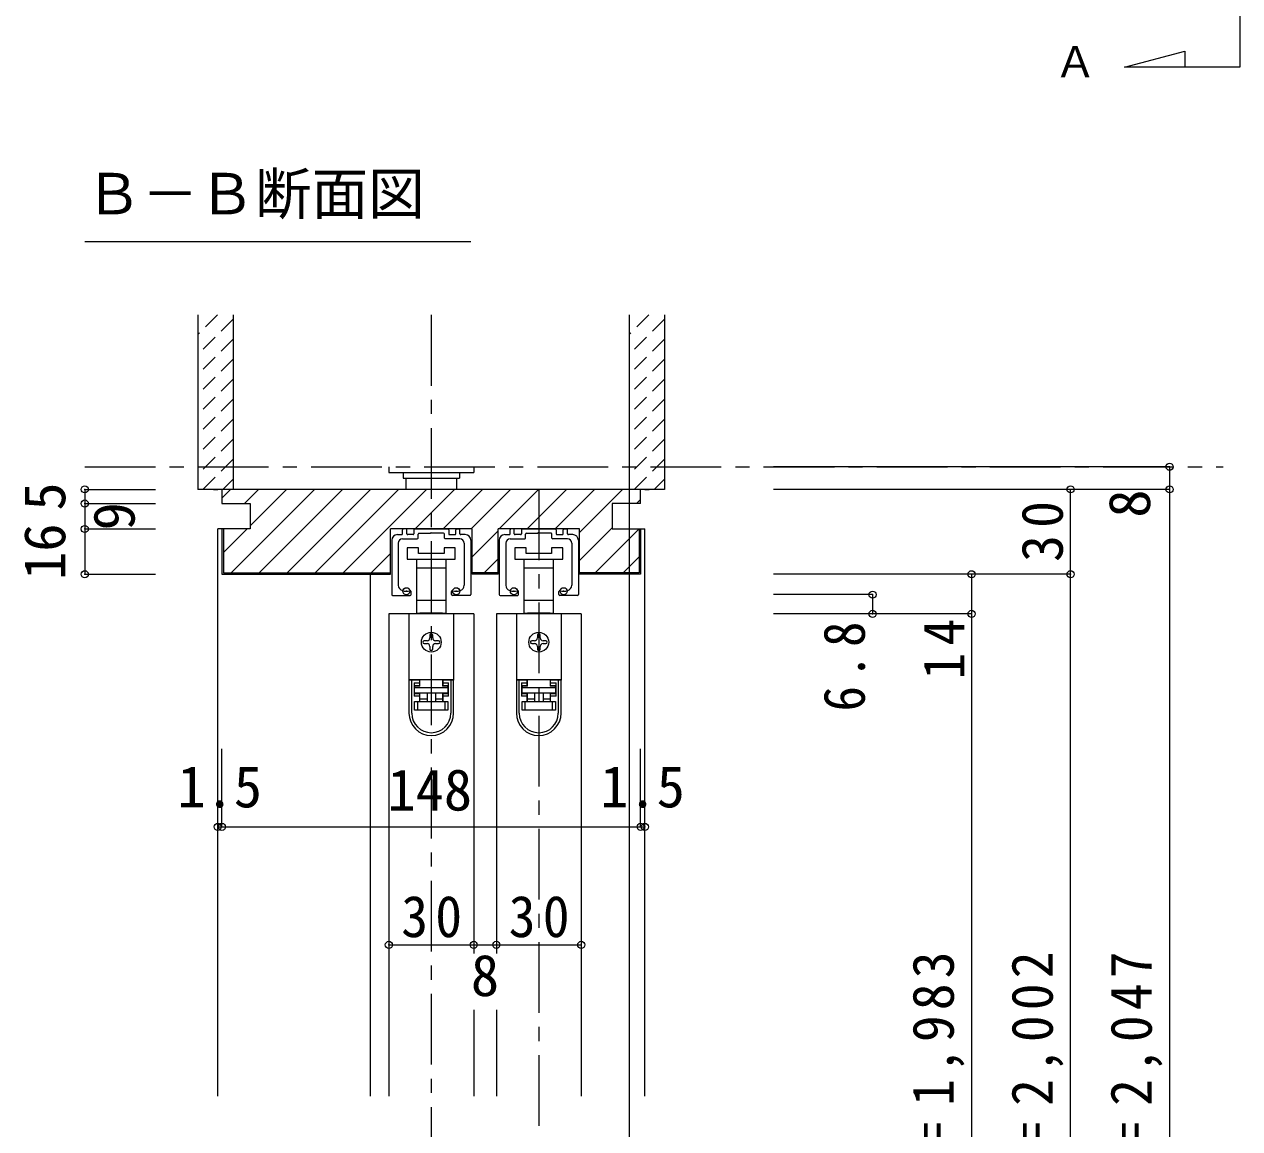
# Model space of a CAD drawing. Units: millimetres, scale not verified. Extents: x -957 to 993, y -689 to 708.
# Drawn here: x -177.2 to 252.4, y -227.5 to 162.8 of the extents above; entities that cross this region are included whole.
import ezdxf
from ezdxf.enums import TextEntityAlignment as Align

# ---------------------------------------------------------------- set-up
doc = ezdxf.new("R2010")
doc.units = ezdxf.units.MM
doc.header["$LTSCALE"] = 5
doc.header["$PDMODE"] = 32
doc.header["$PDSIZE"] = 2.5
doc.linetypes.add('CHAIN1', pattern=[8, 5, -1, 1, -1])
doc.linetypes.add('DASHED1', pattern=[1.8, 1.2, -0.6])
doc.layers.add('0-B_寸法', color=7, linetype='Continuous', lineweight=9)
doc.styles.add('ＭＳ ゴシック', font='')
doc.styles.get('ＭＳ ゴシック').set_extended_font_data('MS Gothic')

# ---------------------------------------------------------------- blocks, each defined once
blk = doc.blocks.new('01')
at = {"layer": '0-B_寸法'}
for p, q in [((-12, 5.72), (-10.45, 5.72)), ((-10.15, 6.02), (-10.15, 7.42)), ((-8.95, 7.72), (-9.85, 7.72)), ((-8.65, 6.02), (-8.65, 7.42)), ((-6.45, 5.72), (-8.35, 5.72)), ((-6.15, 7.42), (-6.15, 6.02)), ((-5.85, 7.72), (5.85, 7.72)), ((-4.65, 4.52), (-4.65, 5.92)), ((-4.35, 6.22), (-0.3, 6.22)), ((0, 6.52), (-0.3, 6.22)), ((0, 6.52), (0.3, 6.22)), ((4.35, 6.22), (0.3, 6.22)), ((4.65, 4.52), (4.65, 5.92)), ((6.15, 7.42), (6.15, 6.02)), ((6.45, 5.72), (8.35, 5.72)), ((8.65, 6.02), (8.65, 7.42)), ((8.95, 7.72), (9.85, 7.72)), ((10.15, 6.02), (10.15, 7.42)), ((12, 5.72), (10.45, 5.72)), ((-14, 3.72), (-14, -15.48)), ((-11.65, 2.72), (-11.65, -12.157)), ((-10.15, 4.22), (-4.95, 4.22)), ((10.15, 4.22), (4.95, 4.22)), ((11.65, 2.72), (11.65, -12.157)), ((14, 3.72), (14, -15.48)), ((-13.7, -15.78), (-7.45, -15.78)), ((-7.15, -15.48), (-7.15, -14.405)), ((7.15, -15.48), (7.15, -14.405)), ((13.7, -15.78), (7.45, -15.78))]:
    blk.add_line(p, q, dxfattribs=at)
for centre, radius, start, end in [((-12, 3.72), 2, 90, 180), ((-10.45, 6.02), 0.3, 270, 0), ((-9.85, 7.42), 0.3, 90, 180), ((-8.95, 7.42), 0.3, 0, 90), ((-8.35, 6.02), 0.3, 180, 270), ((-6.45, 6.02), 0.3, 270, 0), ((-5.85, 7.42), 0.3, 90, 180), ((-4.95, 4.52), 0.3, 270, 0), ((-4.35, 5.92), 0.3, 90, 180), ((4.35, 5.92), 0.3, 0, 90), ((4.95, 4.52), 0.3, 180, 270), ((5.85, 7.42), 0.3, 0, 90), ((6.45, 6.02), 0.3, 180, 270), ((8.35, 6.02), 0.3, 270, 0), ((8.95, 7.42), 0.3, 90, 180), ((9.85, 7.42), 0.3, 0, 90), ((10.45, 6.02), 0.3, 180, 270), ((12, 3.72), 2, 0, 90), ((-10.15, 2.72), 1.5, 90, 180), ((10.15, 2.72), 1.5, 0, 90), ((-9.65, -12.157), 2, 180, 253.54075), ((9.65, -12.157), 2, 286.45925, 0), ((-13.7, -15.48), 0.3, 180, 270), ((-8.8, -9.28), 5, 253.54075, 284.75682), ((-7.45, -14.405), 0.3, 0, 104.75682), ((-7.45, -15.48), 0.3, 270, 0), ((7.45, -14.405), 0.3, 75.24318, 180), ((7.45, -15.48), 0.3, 180, 270), ((8.8, -9.28), 5, 255.24318, 286.45925), ((13.7, -15.48), 0.3, 270, 0)]:
    blk.add_arc(centre, radius, start, end, dxfattribs=at)
for p in [(-8.8, -14.28), (8.8, -14.28)]:
    blk.add_point(p, dxfattribs=at)

msp = doc.modelspace()

# ---------------------------------------------------------------- linework, layer by layer
at = {"layer": '0-B_寸法'}
for p, q in [((211.685, 147.666), (233.021, 153.383)), ((233.021, 153.383), (233.021, 147.666)), ((-19.443, 85.923), (-155.871, 85.923)), ((-115.871, 60.088), (-115.871, -1.564)), ((-103.371, 60.088), (-103.371, -1.564)), ((36.629, 60.088), (36.629, -451.564)), ((36.629, 60.088), (36.629, -1.564)), ((49.129, 60.088), (49.129, -1.564)), ((-48.371, 6.436), (-48.371, 4.436)), ((-48.371, 4.436), (-18.371, 4.436)), ((-23.371, 4.436), (-23.371, 2.436)), ((-18.371, 6.436), (-18.371, 4.436)), ((227.629, 6.436), (87.629, 6.436)), ((227.629, 6.436), (227.629, -1.564)), ((-42.371, 2.436), (-42.371, -1.564)), ((-24.371, -1.564), (-24.371, 2.436)), ((-103.371, -1.564), (-115.871, -1.564)), ((-110.371, -1.564), (-108.871, -1.564)), ((-107.371, -4.625), (-104.31, -1.564)), ((40.629, -1.564), (-107.371, -1.564)), ((-107.371, -1.564), (-107.371, -6.564)), ((-104.111, -31.064), (-74.611, -1.564)), ((-85.871, -1.564), (-101.871, -1.564)), ((-99.41, -6.564), (-94.41, -1.564)), ((-97.371, -14.424), (-84.511, -1.564)), ((-94.212, -31.064), (-64.712, -1.564)), ((-84.312, -31.064), (-54.812, -1.564)), ((-74.413, -31.064), (-44.913, -1.564)), ((-64.513, -31.064), (-35.013, -1.564)), ((-39.114, -15.564), (-25.114, -1.564)), ((-29.214, -15.564), (-15.214, -1.564)), ((-19.315, -15.564), (-5.315, -1.564)), ((-9.415, -15.564), (4.585, -1.564)), ((0.484, -15.564), (14.484, -1.564)), ((10.384, -15.564), (24.384, -1.564)), ((19.029, -16.818), (34.283, -1.564)), ((35.129, -1.564), (19.129, -1.564)), ((49.129, -1.564), (36.629, -1.564)), ((40.629, -6.564), (40.629, -1.564)), ((42.129, -1.564), (43.629, -1.564)), ((227.629, -1.564), (87.629, -1.564)), ((192.629, -436.564), (192.629, -1.564)), ((227.629, -1.564), (227.629, -451.564)), ((-107.371, -6.564), (-97.371, -6.564)), ((-97.371, -6.564), (-97.371, -15.564)), ((30.629, -6.564), (30.629, -15.564)), ((40.629, -6.564), (30.629, -6.564)), ((39.183, -6.564), (40.629, -5.117)), ((-97.371, -15.564), (-108.871, -15.564)), ((-108.871, -216.064), (-108.871, -15.564)), ((-107.371, -15.564), (-107.371, -31.564)), ((-106.871, -23.924), (-98.511, -15.564)), ((-106.871, -15.564), (-106.871, -31.064)), ((-47.771, -31.564), (-47.771, -15.564)), ((-18.971, -15.564), (-47.771, -15.564)), ((-18.971, -31.564), (-18.971, -15.564)), ((-18.971, -25.432), (-9.771, -16.232)), ((-9.771, -31.564), (-9.771, -15.564)), ((19.029, -15.564), (-9.771, -15.564)), ((19.029, -26.718), (30.629, -15.117)), ((19.029, -31.564), (19.029, -15.564)), ((24.582, -31.064), (40.082, -15.564)), ((30.629, -15.564), (42.129, -15.564)), ((40.129, -15.564), (40.129, -31.064)), ((40.629, -15.564), (40.629, -31.564)), ((42.129, -216.064), (42.129, -15.564)), ((-54.614, -31.064), (-47.771, -24.221)), ((-41.871, -22.264), (-41.871, -26.264)), ((-37.871, -22.264), (-41.871, -22.264)), ((-37.871, -24.264), (-37.871, -22.264)), ((-28.871, -24.264), (-37.871, -24.264)), ((-28.871, -22.264), (-28.871, -24.264)), ((-24.871, -22.264), (-28.871, -22.264)), ((-24.871, -26.264), (-24.871, -22.264)), ((-3.871, -22.264), (-3.871, -26.264)), ((0.129, -22.264), (-3.871, -22.264)), ((0.129, -24.264), (0.129, -22.264)), ((9.129, -24.264), (0.129, -24.264)), ((9.129, -22.264), (9.129, -24.264)), ((13.129, -22.264), (9.129, -22.264)), ((13.129, -26.264), (13.129, -22.264)), ((34.482, -31.064), (40.129, -25.416)), ((-41.871, -26.264), (-33.371, -26.264)), ((-38.621, -26.264), (-38.621, -29.264)), ((-38.621, -29.264), (-38.621, -40.864)), ((-38.621, -29.264), (-33.371, -29.264)), ((-33.371, -26.264), (-24.871, -26.264)), ((-33.371, -29.264), (-28.121, -29.264)), ((-28.121, -29.264), (-28.121, -26.264)), ((-28.121, -40.864), (-28.121, -29.264)), ((-14.702, -31.064), (-9.771, -26.132)), ((-3.871, -26.264), (4.629, -26.264)), ((-0.621, -26.264), (-0.621, -29.264)), ((-0.621, -29.264), (-0.621, -40.864)), ((-0.621, -29.264), (4.629, -29.264)), ((4.629, -26.264), (13.129, -26.264)), ((4.629, -29.264), (9.879, -29.264)), ((9.879, -29.264), (9.879, -26.264)), ((9.879, -40.864), (9.879, -29.264)), ((-107.371, -31.564), (-47.771, -31.564)), ((-106.871, -31.064), (-47.771, -31.064)), ((-54.871, -216.064), (-54.871, -31.564)), ((-9.771, -31.064), (-18.971, -31.064)), ((-9.771, -31.564), (-18.971, -31.564)), ((40.129, -31.064), (19.029, -31.064)), ((40.629, -31.564), (19.029, -31.564)), ((192.629, -31.564), (87.629, -31.564)), ((-38.621, -40.864), (-38.621, -45.264)), ((-33.371, -40.864), (-38.621, -40.864)), ((-28.121, -40.864), (-33.371, -40.864)), ((-28.121, -45.264), (-28.121, -40.864)), ((-0.621, -40.864), (-0.621, -45.264)), ((4.629, -40.864), (-0.621, -40.864)), ((9.879, -40.864), (4.629, -40.864)), ((9.879, -45.264), (9.879, -40.864)), ((122.629, -38.764), (87.629, -38.764)), ((122.629, -38.764), (122.629, -45.564)), ((-48.371, -45.564), (-48.371, -216.064)), ((-18.371, -45.564), (-48.371, -45.564)), ((-41.271, -45.564), (-41.271, -68.864)), ((-25.471, -45.564), (-41.271, -45.564)), ((-38.621, -45.264), (-37.371, -45.264)), ((-29.371, -45.564), (-29.371, -45.264)), ((-29.371, -45.264), (-28.121, -45.264)), ((-25.471, -45.564), (-25.471, -68.864)), ((-18.371, -45.564), (-18.371, -165.564)), ((-10.371, -45.564), (-10.371, -165.564)), ((19.629, -45.564), (-10.371, -45.564)), ((-3.271, -45.564), (-3.271, -68.864)), ((12.529, -45.564), (-3.271, -45.564)), ((-0.621, -45.264), (0.629, -45.264)), ((8.629, -45.564), (8.629, -45.264)), ((8.629, -45.264), (9.879, -45.264)), ((12.529, -45.564), (12.529, -68.864)), ((19.629, -45.564), (19.629, -216.064)), ((157.629, -45.564), (87.629, -45.564)), ((-34.871, -55.064), (-35.871, -55.064)), ((-33.871, -53.064), (-33.871, -54.064)), ((-32.871, -54.064), (-32.871, -53.064)), ((-30.871, -55.064), (-31.871, -55.064)), ((3.129, -55.064), (2.129, -55.064)), ((4.129, -53.064), (4.129, -54.064)), ((5.129, -54.064), (5.129, -53.064)), ((7.129, -55.064), (6.129, -55.064)), ((-35.871, -56.064), (-34.871, -56.064)), ((-33.871, -57.064), (-33.871, -58.064)), ((-32.871, -58.064), (-32.871, -57.064)), ((-31.871, -56.064), (-30.871, -56.064)), ((2.129, -56.064), (3.129, -56.064)), ((4.129, -57.064), (4.129, -58.064)), ((5.129, -58.064), (5.129, -57.064)), ((6.129, -56.064), (7.129, -56.064)), ((-41.271, -68.864), (-41.271, -68.964)), ((-25.471, -68.864), (-41.271, -68.864)), ((-41.271, -68.964), (-41.271, -80.664)), ((-40.271, -68.964), (-41.271, -68.964)), ((-40.271, -80.664), (-40.271, -68.964)), ((-37.571, -68.964), (-40.271, -68.964)), ((-39.471, -69.964), (-37.571, -69.964)), ((-39.471, -69.964), (-39.471, -74.664)), ((-37.571, -70.964), (-39.471, -70.964)), ((-37.371, -71.064), (-39.271, -71.064)), ((-39.271, -71.064), (-39.271, -71.564)), ((-38.271, -68.964), (-38.271, -68.864)), ((-37.571, -68.964), (-37.571, -69.964)), ((-37.571, -69.964), (-37.571, -70.964)), ((-37.371, -71.064), (-37.371, -68.864)), ((-29.371, -68.864), (-29.371, -71.064)), ((-27.471, -71.064), (-29.371, -71.064)), ((-29.171, -69.964), (-29.171, -68.964)), ((-26.471, -68.964), (-29.171, -68.964)), ((-29.171, -69.964), (-27.271, -69.964)), ((-28.471, -68.864), (-28.471, -68.964)), ((-27.471, -71.564), (-27.471, -71.064)), ((-27.271, -74.664), (-27.271, -69.964)), ((-25.471, -68.864), (-25.471, -68.964)), ((-25.471, -80.664), (-25.471, -68.964)), ((-3.271, -68.864), (-3.271, -68.964)), ((12.529, -68.864), (-3.271, -68.864)), ((-3.271, -68.964), (-3.271, -80.664)), ((-2.271, -68.964), (-3.271, -68.964)), ((-2.271, -80.664), (-2.271, -68.964)), ((0.429, -68.964), (-2.271, -68.964)), ((-1.471, -69.964), (0.429, -69.964)), ((-1.471, -69.964), (-1.471, -74.664)), ((0.429, -70.964), (-1.471, -70.964)), ((0.629, -71.064), (-1.271, -71.064)), ((-1.271, -71.064), (-1.271, -71.564)), ((-0.271, -68.964), (-0.271, -68.864)), ((0.429, -68.964), (0.429, -69.964)), ((0.429, -69.964), (0.429, -70.964)), ((0.629, -71.064), (0.629, -68.864)), ((8.629, -68.864), (8.629, -71.064)), ((10.529, -71.064), (8.629, -71.064)), ((8.829, -69.964), (8.829, -68.964)), ((11.529, -68.964), (8.829, -68.964)), ((8.829, -69.964), (10.729, -69.964)), ((9.529, -68.864), (9.529, -68.964)), ((10.529, -71.564), (10.529, -71.064)), ((10.729, -74.664), (10.729, -69.964)), ((12.529, -68.864), (12.529, -68.964)), ((12.529, -80.664), (12.529, -68.964)), ((-37.571, -74.664), (-39.471, -74.664)), ((-39.271, -79.564), (-39.271, -76.564)), ((-39.271, -76.564), (-38.271, -76.564)), ((-38.271, -76.564), (-38.271, -79.564)), ((-38.271, -76.564), (-28.471, -76.564)), ((-37.571, -74.664), (-37.571, -76.564)), ((-37.371, -75.564), (-37.371, -73.564)), ((-37.371, -75.564), (-34.871, -75.564)), ((-37.371, -76.564), (-37.371, -75.564)), ((-34.871, -73.564), (-34.871, -76.564)), ((-31.871, -73.564), (-31.871, -76.564)), ((-29.371, -73.564), (-29.371, -75.564)), ((-29.171, -73.664), (-27.271, -73.664)), ((-29.171, -74.664), (-29.171, -73.664)), ((-29.171, -76.564), (-29.171, -74.664)), ((-27.271, -74.664), (-29.171, -74.664)), ((-28.471, -79.564), (-28.471, -76.564)), ((-28.471, -76.564), (-27.471, -76.564)), ((-27.471, -76.564), (-27.471, -79.564)), ((0.429, -74.664), (-1.471, -74.664)), ((-1.271, -79.564), (-1.271, -76.564)), ((-1.271, -76.564), (-0.271, -76.564)), ((-0.271, -76.564), (-0.271, -79.564)), ((-0.271, -76.564), (9.529, -76.564)), ((0.429, -74.664), (0.429, -76.564)), ((0.629, -75.564), (0.629, -73.564)), ((0.629, -75.564), (3.129, -75.564)), ((0.629, -76.564), (0.629, -75.564)), ((3.129, -73.564), (3.129, -76.564)), ((6.129, -73.564), (6.129, -76.564)), ((8.629, -73.564), (8.629, -75.564)), ((8.829, -73.664), (10.729, -73.664)), ((8.829, -74.664), (8.829, -73.664)), ((8.829, -76.564), (8.829, -74.664)), ((10.729, -74.664), (8.829, -74.664)), ((9.529, -79.564), (9.529, -76.564)), ((9.529, -76.564), (10.529, -76.564)), ((10.529, -76.564), (10.529, -79.564)), ((-38.271, -79.564), (-39.271, -79.564)), ((-28.471, -79.564), (-38.271, -79.564)), ((-27.471, -79.564), (-28.471, -79.564)), ((-0.271, -79.564), (-1.271, -79.564)), ((9.529, -79.564), (-0.271, -79.564)), ((10.529, -79.564), (9.529, -79.564)), ((-107.371, -120.868), (-107.371, -93.309)), ((-107.371, -120.868), (-107.371, -93.309)), ((40.629, -120.868), (40.629, -96.809)), ((-107.371, -120.868), (40.629, -120.868)), ((-48.371, -162.564), (-18.371, -162.564)), ((-18.371, -162.564), (-10.371, -162.564)), ((-10.371, -162.564), (19.629, -162.564)), ((-18.371, -185.564), (-18.371, -216.064)), ((-10.371, -185.564), (-10.371, -216.064))]:
    msp.add_line(p, q, dxfattribs=at)
at = {"layer": '0-B_寸法', "linetype": 'DASHED1'}
for p, q in [((-109.008, 60.088), (-115.871, 53.225)), ((-103.371, 58.654), (-115.871, 46.154)), ((43.492, 60.088), (36.629, 53.225)), ((49.129, 58.654), (36.629, 46.154)), ((-103.371, 51.583), (-115.871, 39.083)), ((49.129, 51.583), (36.629, 39.083)), ((-103.371, 44.512), (-115.871, 32.012)), ((49.129, 44.512), (36.629, 32.012)), ((-103.371, 37.441), (-115.871, 24.941)), ((49.129, 37.441), (36.629, 24.941)), ((-103.371, 30.37), (-115.871, 17.87)), ((49.129, 30.37), (36.629, 17.87)), ((-103.371, 23.299), (-115.871, 10.799)), ((49.129, 23.299), (36.629, 10.799)), ((-103.371, 16.228), (-115.871, 3.728)), ((49.129, 16.228), (36.629, 3.728)), ((-103.371, 9.157), (-114.091, -1.564)), ((49.129, 9.157), (38.409, -1.564)), ((-103.371, 2.086), (-107.02, -1.564)), ((49.129, 2.086), (45.48, -1.564))]:
    msp.add_line(p, q, dxfattribs=at)
at = {"layer": '0-B_寸法', "linetype": 'CHAIN1'}
for p, q in [((-33.371, 60.088), (-33.371, -461.564)), ((-155.871, 6.436), (246.629, 6.436)), ((4.629, -1.564), (4.629, -451.564))]:
    msp.add_line(p, q, dxfattribs=at)
at = {"layer": '0-B_寸法', "color": 4}
for p, q in [((-155.871, -1.564), (-155.871, -6.564)), ((-155.871, -1.564), (-130.871, -1.564)), ((-155.871, -6.564), (-130.871, -6.564)), ((-155.871, -6.564), (-155.871, -15.564)), ((-155.871, -15.564), (-130.871, -15.564)), ((-155.871, -15.564), (-155.871, -31.564)), ((-155.871, -31.564), (-130.871, -31.564)), ((-108.871, -120.868), (-108.871, -93.309)), ((-107.371, -120.868), (-107.371, -93.309)), ((40.629, -120.868), (40.629, -93.309)), ((42.129, -120.868), (42.129, -93.309)), ((-108.871, -120.868), (-107.371, -120.868)), ((40.629, -120.868), (42.129, -120.868))]:
    msp.add_line(p, q, dxfattribs=at)
at = {"layer": '0-B_寸法'}
for points in [[(252.423, 181.043), (252.423, 147.666), (211.685, 147.666)], [(-43.371, 4.436), (-43.371, 2.436), (-23.371, 2.436)], [(157.629, -31.564), (157.629, -431.564), (87.629, -431.564)], [(-29.371, -45.264), (-37.371, -45.264), (-37.371, -45.564)], [(8.629, -45.264), (0.629, -45.264), (0.629, -45.564)], [(-27.271, -70.964), (-29.171, -70.964), (-29.171, -69.964)], [(-25.471, -68.964), (-26.471, -68.964), (-26.471, -80.664)], [(10.729, -70.964), (8.829, -70.964), (8.829, -69.964)], [(12.529, -68.964), (11.529, -68.964), (11.529, -80.664)], [(-39.471, -73.664), (-37.571, -73.664), (-37.571, -74.664)], [(-31.871, -75.564), (-29.371, -75.564), (-29.371, -76.564)], [(-1.471, -73.664), (0.429, -73.664), (0.429, -74.664)], [(6.129, -75.564), (8.629, -75.564), (8.629, -76.564)]]:
    msp.add_lwpolyline(points, dxfattribs=at)
for points in [[(-27.471, -73.564), (-39.271, -73.564), (-39.271, -71.564), (-27.471, -71.564)], [(10.529, -73.564), (-1.271, -73.564), (-1.271, -71.564), (10.529, -71.564)]]:
    msp.add_lwpolyline(points, close=True, dxfattribs=at)
for centre in [(-33.371, -55.564), (4.629, -55.564)]:
    msp.add_circle(centre, 3.5, dxfattribs=at)
for centre, radius, start, end in [((-35.871, -55.564), 0.5, 90, 180), ((-35.871, -55.564), 0.5, 180, 270), ((-34.871, -54.064), 1, 270, 0), ((-33.371, -53.064), 0.5, 90, 180), ((-33.371, -53.064), 0.5, 0, 90), ((-31.871, -54.064), 1, 180, 270), ((-30.871, -55.564), 0.5, 0, 90), ((-30.871, -55.564), 0.5, 270, 0), ((2.129, -55.564), 0.5, 90, 180), ((2.129, -55.564), 0.5, 180, 270), ((3.129, -54.064), 1, 270, 0), ((4.629, -53.064), 0.5, 90, 180), ((4.629, -53.064), 0.5, 0, 90), ((6.129, -54.064), 1, 180, 270), ((7.129, -55.564), 0.5, 0, 90), ((7.129, -55.564), 0.5, 270, 0), ((-34.871, -57.064), 1, 0, 90), ((-33.371, -58.064), 0.5, 180, 270), ((-33.371, -58.064), 0.5, 270, 0), ((-31.871, -57.064), 1, 90, 180), ((3.129, -57.064), 1, 0, 90), ((4.629, -58.064), 0.5, 180, 270), ((4.629, -58.064), 0.5, 270, 0), ((6.129, -57.064), 1, 90, 180), ((-33.371, -80.664), 7.9, 180, 0), ((-33.371, -80.664), 6.9, 180, 0), ((4.629, -80.664), 7.9, 180, 0), ((4.629, -80.664), 6.9, 180, 0)]:
    msp.add_arc(centre, radius, start, end, dxfattribs=at)
for p in [(227.629, 6.436), (-155.871, -1.564), (192.629, -1.564), (227.629, -1.564), (-155.871, -6.564), (-155.871, -15.564), (-155.871, -31.564), (157.629, -31.564), (192.629, -31.564), (122.629, -38.764), (122.629, -45.564), (157.629, -45.564), (-108.871, -120.868), (-107.371, -120.868), (40.629, -120.868), (42.129, -120.868), (-48.371, -162.564), (-18.371, -162.564), (-10.371, -162.564), (19.629, -162.564)]:
    msp.add_point(p, dxfattribs=at)

# ---------------------------------------------------------------- block references
for p in [(-33.371, -23.283), (4.629, -23.283)]:
    msp.add_blockref('01', p, dxfattribs=at)

# ---------------------------------------------------------------- texts
at = {"layer": '0-B_寸法', "style": 'ＭＳ ゴシック'}
for s, height, p in [('Ａ', 11, (186.816, 140.817)), ('Ｂ－Ｂ断面図', 14.66, (-155.677, 91.246)), ('1.5', 14.66, (-123.121, -118.368)), ('148', 14.66, (-48.871, -119.485)), ('1.5', 14.66, (26.379, -118.368)), ('8', 14.66, (-19.371, -185.064))]:
    msp.add_text(s, height=height, dxfattribs=at).set_placement(p, align=Align.BOTTOM_LEFT)
for s, p in [('5', (-158.371, -9.064)), ('8', (225.129, -11.564)), ('9', (-133.833, -16.064)), ('16', (-158.371, -33.564))]:
    msp.add_text(s, height=14.66, rotation=90, dxfattribs=at).set_placement(p, align=Align.BOTTOM_LEFT)
at = {"layer": '0-B_寸法', "char_height": 14.66, "attachment_point": 7, "rotation": 90, "style": 'ＭＳ ゴシック'}
for s, insert in [('\\T1.27;\\W0.95;30', (190.129, -27.189)), ('\\T1.27;\\W0.9;6.8', (120.129, -80.064)), ('\\T1.27;\\W0.95;14', (155.129, -68.814)), ('\\T1.19;\\W0.95;ＤＨ＝1,983', (155.129, -287.314)), ('\\T1.19;\\W0.95;枠内＝2,002', (190.129, -287.314)), ('\\T1.19;\\W0.95;枠外＝2,047', (225.129, -287.314))]:
    msp.add_mtext(s, dxfattribs=dict(at, insert=insert))
at = {"layer": '0-B_寸法', "char_height": 14.66, "attachment_point": 7, "style": 'ＭＳ ゴシック'}
for insert in [(-43.996, -160.064), (-5.996, -160.064)]:
    msp.add_mtext('\\T1.27;\\W0.95;30', dxfattribs=dict(at, insert=insert))

doc.saveas('drawing.dxf')
